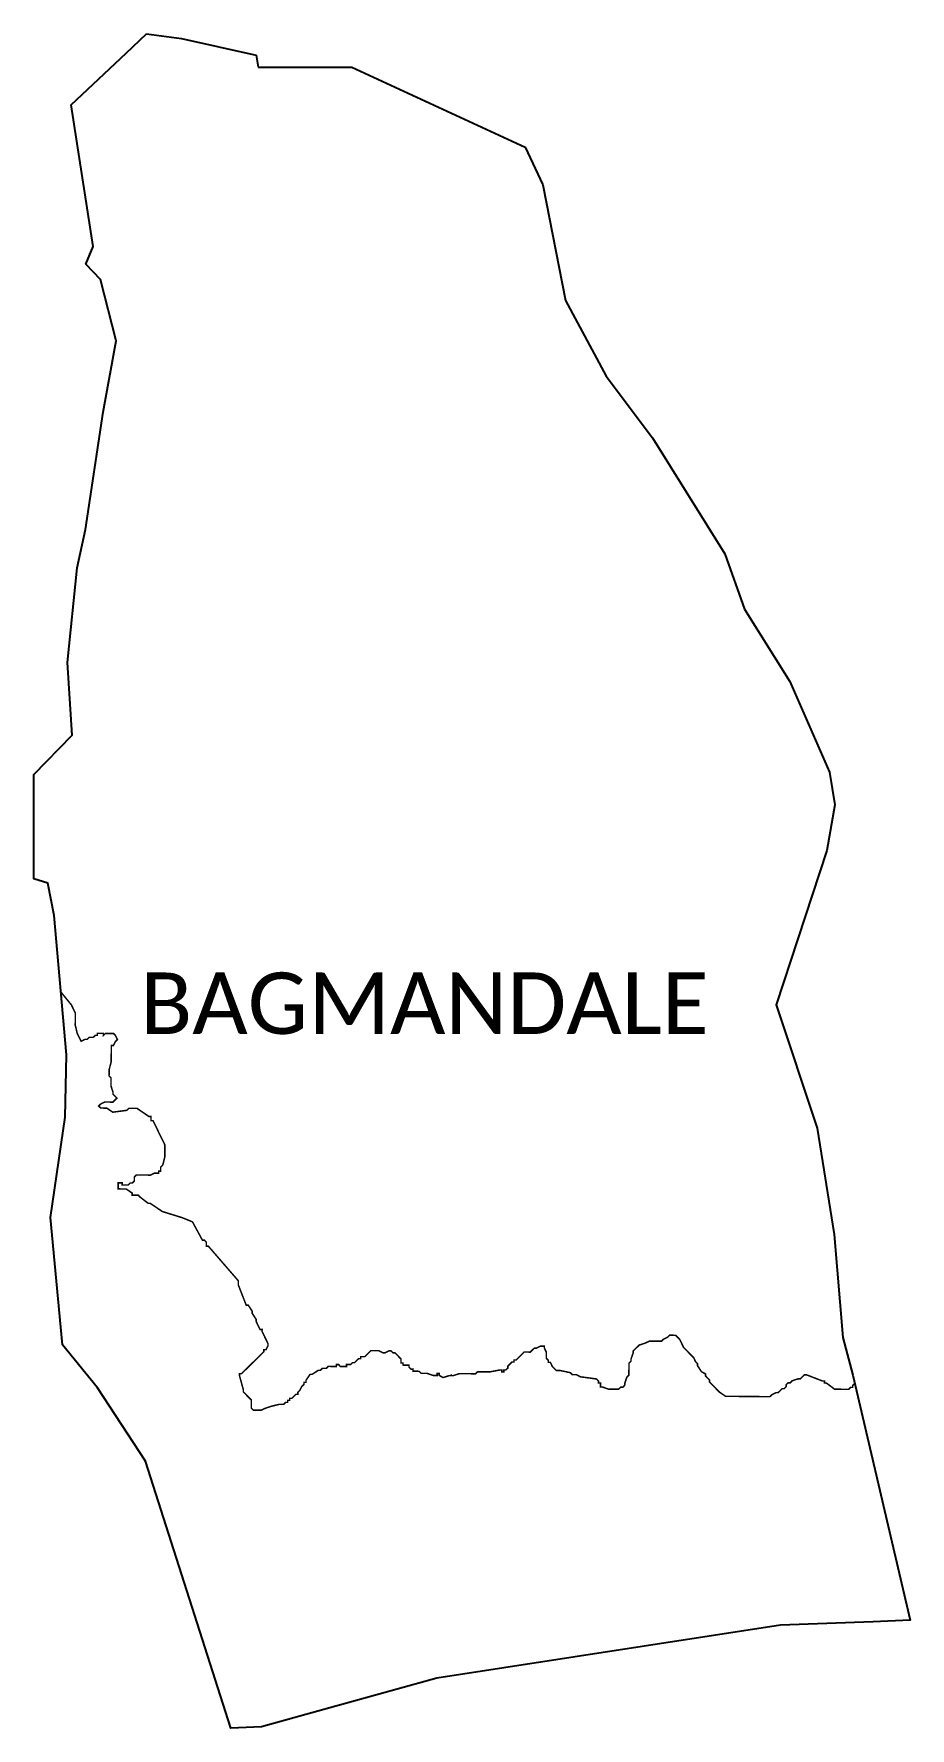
# Model space of a CAD drawing. Header units: metres. Extents: x 292998 to 294739, y 1989732 to 1993098.
import ezdxf

# ---------------------------------------------------------------- set-up
doc = ezdxf.new("R2010")
doc.units = ezdxf.units.M
for name, color, linetype in [('ddddd', 7, 'Continuous'), ('HAZARDS LINE', 1, 'Continuous'), ('VILLAGE BOUNDRY', 10, 'Continuous'), ('VILLAGE NAME', 250, 'Continuous')]:
    doc.layers.add(name, color=color, linetype=linetype)
doc.styles.get("Standard").update_dxf_attribs({"font": 'simplex.shx'})

msp = doc.modelspace()

# ---------------------------------------------------------------- linework, layer by layer
at = {"layer": 'HAZARDS LINE', "lineweight": 18}
msp.add_lwpolyline([(294628.8, 1990416.6, 3.01, 3.01, 0), (294624.9, 1990412.8, 3.01, 3.01, 0), (294624.8, 1990408.8, 3.01, 3.01, 0), (294620.8, 1990408.8, 3.01, 3.01, 0), (294616.8, 1990404.8, 3.01, 3.01, 0), (294588.7, 1990405.1, 3.01, 3.01, 0), (294572.8, 1990417.2, 3.01, 3.01, 0), (294568.8, 1990417.3, 3.01, 3.01, 0), (294568.8, 1990421.3, 3.01, 3.01, 0), (294564.8, 1990421.3, 3.01, 3.01, 0), (294532.9, 1990433.7, 3.01, 3.01, 0), (294528.9, 1990433.7, 3.01, 3.01, 0), (294520.8, 1990425.7, 3.01, 3.01, 0), (294516.8, 1990425.8, 3.01, 3.01, 0), (294504.7, 1990421.9, 3.01, 3.01, 0), (294500.7, 1990417.9, 3.01, 3.01, 0), (294496.7, 1990417.9, 3.01, 3.01, 0), (294492.6, 1990414, 3.01, 3.01, 0), (294492.6, 1990410, 3.01, 3.01, 0), (294488.5, 1990406, 3.01, 3.01, 0), (294484.5, 1990406, 3.01, 3.01, 0), (294480.5, 1990402.1, 3.01, 3.01, 0), (294476.4, 1990398.1, 3.01, 3.01, 0), (294472.4, 1990398.1, 3.01, 3.01, 0), (294464.4, 1990394.2, 3.01, 3.01, 0), (294460.3, 1990390.2, 3.01, 3.01, 0), (294372.2, 1990391, 3.01, 3.01, 0), (294360.2, 1990399.2, 3.01, 3.01, 0), (294344.3, 1990415.3, 3.01, 3.01, 0), (294340.4, 1990419.4, 3.01, 3.01, 0), (294340.4, 1990423.4, 3.01, 3.01, 0), (294336.4, 1990427.4, 3.01, 3.01, 0), (294332.4, 1990431.5, 3.01, 3.01, 0), (294332.5, 1990435.5, 3.01, 3.01, 0), (294324.5, 1990439.6, 3.01, 3.01, 0), (294316.6, 1990451.7, 3.01, 3.01, 0), (294316.6, 1990455.7, 3.01, 3.01, 0), (294312.7, 1990459.7, 3.01, 3.01, 0), (294308.7, 1990467.8, 3.01, 3.01, 0), (294288.9, 1990488, 3.01, 3.01, 0), (294281, 1990504.1, 3.01, 3.01, 0), (294273.1, 1990512.2, 3.01, 3.01, 0), (294261, 1990512.3, 3.01, 3.01, 0), (294257, 1990508.3, 3.01, 3.01, 0), (294248.9, 1990504.4, 3.01, 3.01, 0), (294244.9, 1990500.4, 3.01, 3.01, 0), (294220.8, 1990500.6, 3.01, 3.01, 0), (294212.8, 1990496.7, 3.01, 3.01, 0), (294200.7, 1990492.8, 3.01, 3.01, 0), (294196.7, 1990488.8, 3.01, 3.01, 0), (294192.6, 1990484.9, 3.01, 3.01, 0), (294188.6, 1990480.9, 3.01, 3.01, 0), (294188.6, 1990476.9, 3.01, 3.01, 0), (294184.4, 1990464.9, 3.01, 3.01, 0), (294184.4, 1990460.9, 3.01, 3.01, 0), (294180.4, 1990456.9, 3.01, 3.01, 0), (294180.1, 1990432.9, 3.01, 3.01, 0), (294176.1, 1990428.9, 3.01, 3.01, 0), (294172, 1990416.9, 3.01, 3.01, 0), (294171.9, 1990412.9, 3.01, 3.01, 0), (294167.9, 1990408.9, 3.01, 3.01, 0), (294163.9, 1990409, 3.01, 3.01, 0), (294159.9, 1990405, 3.01, 3.01, 0), (294139.8, 1990405.2, 3.01, 3.01, 0), (294127.8, 1990409.3, 3.01, 3.01, 0), (294123.8, 1990409.3, 3.01, 3.01, 0), (294123.9, 1990417.4, 3.01, 3.01, 0), (294119.9, 1990417.4, 3.01, 3.01, 0), (294119.9, 1990421.4, 3.01, 3.01, 0), (294115.9, 1990425.4, 3.01, 3.01, 0), (294083.9, 1990429.7, 3.01, 3.01, 0), (294075.9, 1990433.8, 3.01, 3.01, 0), (294067.9, 1990433.9, 3.01, 3.01, 0), (294064, 1990437.9, 3.01, 3.01, 0), (294044, 1990442.1, 3.01, 3.01, 0), (294035.9, 1990442.2, 3.01, 3.01, 0), (294032, 1990446.3, 3.01, 3.01, 0), (294028, 1990450.3, 3.01, 3.01, 0), (294024.1, 1990458.4, 3.01, 3.01, 0), (294020.1, 1990458.4, 3.01, 3.01, 0), (294020.1, 1990462.4, 3.01, 3.01, 0), (294016.1, 1990466.4, 3.01, 3.01, 0), (294016.2, 1990478.5, 3.01, 3.01, 0), (294012.3, 1990486.5, 3.01, 3.01, 0), (294012.3, 1990490.5, 3.01, 3.01, 0), (294004.3, 1990490.6, 3.01, 3.01, 0), (293996.3, 1990486.7, 3.01, 3.01, 0), (293992.3, 1990486.7, 3.01, 3.01, 0), (293988.2, 1990482.7, 3.01, 3.01, 0), (293984.2, 1990478.8, 3.01, 3.01, 0), (293972.1, 1990478.9, 3.01, 3.01, 0), (293964.1, 1990470.9, 3.01, 3.01, 0), (293956, 1990463, 3.01, 3.01, 0), (293952, 1990463, 3.01, 3.01, 0), (293951.9, 1990459, 3.01, 3.01, 0), (293947.9, 1990459.1, 3.01, 3.01, 0), (293939.8, 1990451.1, 3.01, 3.01, 0), (293939.8, 1990447.1, 3.01, 3.01, 0), (293935.7, 1990443.1, 3.01, 3.01, 0), (293931.7, 1990443.2, 3.01, 3.01, 0), (293931.7, 1990439.2, 3.01, 3.01, 0), (293927.7, 1990439.2, 3.01, 3.01, 0), (293927.7, 1990443.2, 3.01, 3.01, 0), (293923.7, 1990443.2, 3.01, 3.01, 0), (293903.6, 1990439.4, 3.01, 3.01, 0), (293879.6, 1990439.6, 3.01, 3.01, 0), (293875.5, 1990435.7, 3.01, 3.01, 0), (293843.5, 1990436, 3.01, 3.01, 0), (293831.4, 1990432.1, 3.01, 3.01, 0), (293823.4, 1990432.1, 3.01, 3.01, 0), (293811.3, 1990428.2, 3.01, 3.01, 0), (293803.4, 1990432.3, 3.01, 3.01, 0), (293803.4, 1990436.3, 3.01, 3.01, 0), (293799.4, 1990436.4, 3.01, 3.01, 0), (293799.4, 1990432.3, 3.01, 3.01, 0), (293791.3, 1990432.4, 3.01, 3.01, 0), (293779.4, 1990436.5, 3.01, 3.01, 0), (293767.3, 1990436.7, 3.01, 3.01, 0), (293763.4, 1990440.7, 3.01, 3.01, 0), (293751.3, 1990440.8, 3.01, 3.01, 0), (293751.4, 1990444.8, 3.01, 3.01, 0), (293747.4, 1990444.9, 3.01, 3.01, 0), (293743.4, 1990448.9, 3.01, 3.01, 0), (293743.4, 1990452.9, 3.01, 3.01, 0), (293731.4, 1990453, 3.01, 3.01, 0), (293731.4, 1990457, 3.01, 3.01, 0), (293727.4, 1990457.1, 3.01, 3.01, 0), (293727.5, 1990465.1, 3.01, 3.01, 0), (293723.5, 1990469.1, 3.01, 3.01, 0), (293719.6, 1990473.2, 3.01, 3.01, 0), (293715.6, 1990477.2, 3.01, 3.01, 0), (293711.6, 1990477.2, 3.01, 3.01, 0), (293707.6, 1990481.3, 3.01, 3.01, 0), (293703.6, 1990481.3, 3.01, 3.01, 0), (293695.6, 1990477.4, 3.01, 3.01, 0), (293691.6, 1990477.4, 3.01, 3.01, 0), (293683.6, 1990481.5, 3.01, 3.01, 0), (293667.5, 1990481.7, 3.01, 3.01, 0), (293663.5, 1990477.7, 3.01, 3.01, 0), (293659.5, 1990473.7, 3.01, 3.01, 0), (293655.4, 1990469.7, 3.01, 3.01, 0), (293647.4, 1990469.8, 3.01, 3.01, 0), (293647.4, 1990465.8, 3.01, 3.01, 0), (293643.3, 1990465.8, 3.01, 3.01, 0), (293639.3, 1990461.9, 3.01, 3.01, 0), (293635.3, 1990457.9, 3.01, 3.01, 0), (293631.3, 1990457.9, 3.01, 3.01, 0), (293627.2, 1990454, 3.01, 3.01, 0), (293619.2, 1990454, 3.01, 3.01, 0), (293619.2, 1990450, 3.01, 3.01, 0), (293607.1, 1990450.1, 3.01, 3.01, 0), (293603.2, 1990454.2, 3.01, 3.01, 0), (293599.2, 1990454.2, 3.01, 3.01, 0), (293599.1, 1990450.2, 3.01, 3.01, 0), (293583.1, 1990450.4, 3.01, 3.01, 0), (293579, 1990446.4, 3.01, 3.01, 0), (293571, 1990446.5, 3.01, 3.01, 0), (293567, 1990442.5, 3.01, 3.01, 0), (293563, 1990442.5, 3.01, 3.01, 0), (293550.9, 1990434.6, 3.01, 3.01, 0), (293546.9, 1990434.7, 3.01, 3.01, 0), (293538.7, 1990422.7, 3.01, 3.01, 0), (293538.7, 1990418.7, 3.01, 3.01, 0), (293534.7, 1990418.7, 3.01, 3.01, 0), (293534.7, 1990414.7, 3.01, 3.01, 0), (293530.6, 1990410.8, 3.01, 3.01, 0), (293526.5, 1990402.8, 3.01, 3.01, 0), (293522.5, 1990398.8, 3.01, 3.01, 0), (293522.5, 1990394.8, 3.01, 3.01, 0), (293518.4, 1990394.8, 3.01, 3.01, 0), (293510.4, 1990386.9, 3.01, 3.01, 0), (293506.3, 1990386.9, 3.01, 3.01, 0), (293506.3, 1990382.9, 3.01, 3.01, 0), (293502.3, 1990383, 3.01, 3.01, 0), (293502.3, 1990378.9, 3.01, 3.01, 0), (293498.3, 1990379, 3.01, 3.01, 0), (293494.2, 1990375, 3.01, 3.01, 0), (293486.2, 1990375.1, 3.01, 3.01, 0), (293470.1, 1990371.2, 3.01, 3.01, 0), (293458.1, 1990367.3, 3.01, 3.01, 0), (293450, 1990363.4, 3.01, 3.01, 0), (293434, 1990363.5, 3.01, 3.01, 0), (293430, 1990367.6, 3.01, 3.01, 0), (293430.2, 1990383.6, 3.01, 3.01, 0), (293418.2, 1990395.7, 3.01, 3.01, 0), (293414.3, 1990399.8, 3.01, 3.01, 0), (293414.3, 1990403.8, 3.01, 3.01, 0), (293406.6, 1990431.9, 3.01, 3.01, 0), (293406.6, 1990435.9, 3.01, 3.01, 0), (293410.6, 1990435.9, 3.01, 3.01, 0), (293455.1, 1990479.6, 3.01, 3.01, 0), (293455.1, 1990483.6, 3.01, 3.01, 0), (293459.1, 1990483.6, 3.01, 3.01, 0), (293463.2, 1990491.6, 3.01, 3.01, 0), (293463.3, 1990495.6, 3.01, 3.01, 0), (293451.4, 1990519.7, 3.01, 3.01, 0), (293451.5, 1990523.7, 3.01, 3.01, 0), (293447.5, 1990523.8, 3.01, 3.01, 0), (293443.5, 1990531.8, 3.01, 3.01, 0), (293439.6, 1990539.9, 3.01, 3.01, 0), (293439.6, 1990543.9, 3.01, 3.01, 0), (293431.7, 1990556, 3.01, 3.01, 0), (293431.8, 1990560, 3.01, 3.01, 0), (293423.9, 1990572.1, 3.01, 3.01, 0), (293419.9, 1990572.1, 3.01, 3.01, 0), (293404.2, 1990612.4, 3.01, 3.01, 0), (293404.3, 1990620.4, 3.01, 3.01, 0), (293344.8, 1990689.1, 3.01, 3.01, 0), (293340.8, 1990689.1, 3.01, 3.01, 0), (293340.8, 1990697.1, 3.01, 3.01, 0), (293336.9, 1990701.2, 3.01, 3.01, 0), (293332.9, 1990701.2, 3.01, 3.01, 0), (293313.2, 1990737.5, 3.01, 3.01, 0), (293293.2, 1990745.7, 3.01, 3.01, 0), (293253.2, 1990758.1, 3.01, 3.01, 0), (293229.3, 1990774.3, 3.01, 3.01, 0), (293225.3, 1990774.3, 3.01, 3.01, 0), (293209.4, 1990786.5, 3.01, 3.01, 0), (293205.4, 1990790.6, 3.01, 3.01, 0), (293193.4, 1990790.7, 3.01, 3.01, 0), (293193.4, 1990794.7, 3.01, 3.01, 0), (293181.5, 1990802.8, 3.01, 3.01, 0), (293165.5, 1990803, 3.01, 3.01, 0), (293165.6, 1990815, 3.01, 3.01, 0), (293173.6, 1990814.9, 3.01, 3.01, 0), (293173.5, 1990810.9, 3.01, 3.01, 0), (293185.6, 1990810.8, 3.01, 3.01, 0), (293189.6, 1990814.8, 3.01, 3.01, 0), (293193.6, 1990814.7, 3.01, 3.01, 0), (293197.7, 1990818.7, 3.01, 3.01, 0), (293197.7, 1990826.7, 3.01, 3.01, 0), (293201.8, 1990830.7, 3.01, 3.01, 0), (293229.8, 1990830.4, 3.01, 3.01, 0), (293237.9, 1990834.4, 3.01, 3.01, 0), (293245.9, 1990834.3, 3.01, 3.01, 0), (293245.9, 1990838.3, 3.01, 3.01, 0), (293249.9, 1990838.3, 3.01, 3.01, 0), (293250, 1990846.3, 3.01, 3.01, 0), (293254.1, 1990850.3, 3.01, 3.01, 0), (293258.2, 1990866.2, 3.01, 3.01, 0), (293258.4, 1990890.3, 3.01, 3.01, 0), (293234.8, 1990938.6, 3.01, 3.01, 0), (293230.8, 1990938.7, 3.01, 3.01, 0), (293230.9, 1990946.7, 3.01, 3.01, 0), (293226.9, 1990946.7, 3.01, 3.01, 0), (293203, 1990963, 3.01, 3.01, 0), (293187, 1990963.1, 3.01, 3.01, 0), (293182.9, 1990959.1, 3.01, 3.01, 0), (293154.8, 1990955.4, 3.01, 3.01, 0), (293142.9, 1990963.5, 3.01, 3.01, 0), (293130.8, 1990963.6, 3.01, 3.01, 0), (293126.9, 1990967.7, 3.01, 3.01, 0), (293130.9, 1990971.6, 3.01, 3.01, 0), (293139, 1990975.6, 3.01, 3.01, 0), (293155, 1990975.4, 3.01, 3.01, 0), (293159, 1990979.4, 3.01, 3.01, 0), (293163.1, 1990983.4, 3.01, 3.01, 0), (293159.1, 1990987.4, 3.01, 3.01, 0), (293155.2, 1990991.5, 3.01, 3.01, 0), (293155.2, 1990995.5, 3.01, 3.01, 0), (293151.3, 1991007.5, 3.01, 3.01, 0), (293151.4, 1991023.6, 3.01, 3.01, 0), (293147.5, 1991027.6, 3.01, 3.01, 0), (293147.6, 1991039.6, 3.01, 3.01, 0), (293151.7, 1991055.6, 3.01, 3.01, 0), (293152, 1991087.7, 3.01, 3.01, 0), (293156, 1991087.7, 3.01, 3.01, 0), (293160.1, 1991095.7, 3.01, 3.01, 0), (293164.2, 1991099.6, 3.01, 3.01, 0), (293160.2, 1991107.7, 3.01, 3.01, 0), (293156.3, 1991111.7, 3.01, 3.01, 0), (293140.2, 1991111.9, 3.01, 3.01, 0), (293136.2, 1991107.9, 3.01, 3.01, 0), (293136.2, 1991111.9, 3.01, 3.01, 0), (293124.2, 1991112, 3.01, 3.01, 0), (293124.2, 1991108, 3.01, 3.01, 0), (293120.1, 1991108, 3.01, 3.01, 0), (293116.1, 1991104.1, 3.01, 3.01, 0), (293108.1, 1991104.1, 3.01, 3.01, 0), (293104, 1991100.2, 3.01, 3.01, 0), (293100, 1991100.2, 3.01, 3.01, 0), (293092, 1991096.3, 3.01, 3.01, 0), (293084.1, 1991112.4, 3.01, 3.01, 0), (293080.3, 1991128.5, 3.01, 3.01, 0), (293080.5, 1991152.5, 3.01, 3.01, 0), (293072.6, 1991168.6, 3.01, 3.01, 0), (293052.8, 1991192.8, 3.01, 3.01, 0), (293051.9, 1991193.8, 3.01, 3.01, 0)], format="xyseb", dxfattribs=at)
at = {"layer": 'HAZARDS LINE', "lineweight": 18, "const_width": 3.01}
msp.add_lwpolyline([(293827.5, 1990436.1), (293827.4, 1990432.1)], close=True, dxfattribs=at)
at = {"layer": 'VILLAGE BOUNDRY', "color": 3, "flags": 128}
msp.add_lwpolyline([(293439.5, 1993055.4), (293443.9, 1993031.3)], dxfattribs=at)
at = {"layer": 'VILLAGE BOUNDRY', "color": 3}
for points in [[(293443.9, 1993031.3, 0), (293629.6, 1993031.5, 0), (293973.9, 1992872.8, 0), (294009.5, 1992797.4, 0), (294054.1, 1992568.1, 0), (294134.8, 1992417.4, 0), (294226.8, 1992295, 0), (294370.7, 1992064.5, 0), (294409.8, 1991954.9, 0), (294500.1, 1991810.9, 0), (294578.9, 1991631.1, 0), (294589.3, 1991566, 0), (294573.7, 1991475.3, 0), (294473, 1991168.8, 0), (294554.2, 1990923.9, 0), (294588.1, 1990712.4, 0), (294605, 1990508.1, 0), (294624.9, 1990433.2, 0), (294738.8, 1989946.1, 0), (294665.5, 1989943.2, 0), (294481.1, 1989936.1, 0), (293798.8, 1989831.1, 0), (293562.4, 1989765.4, 0), (293450.2, 1989734.1, 0), (293389.7, 1989731.8, 0), (293219.7, 1990262, 0), (293124.3, 1990408.1, 0), (293055.3, 1990493.5, 0), (293031.1, 1990746.2, 0), (293060.2, 1990945.2, 0), (293062.9, 1991069, 0), (293038.5, 1991346.2, 0), (293026.1, 1991410.5, 0), (292998.1, 1991418.9, 0), (292998.3, 1991626.5, 0), (293074.2, 1991704.3, 0), (293064.6, 1991848.7, 0), (293084, 1992037, 0), (293100.4, 1992113.1, 0), (293135.6, 1992346.2, 0), (293161.8, 1992487.8, 0), (293130.6, 1992609.9, 0), (293101.3, 1992639.9, 0), (293116.2, 1992675.3, 0), (293072.2, 1992956.9, 0), (293181.3, 1993059, 0), (293222, 1993097.5, 0), (293222, 1993097.5, 0)], [(293222, 1993097.5, 0), (293291.4, 1993088.5, 0), (293439.5, 1993055.4, 0)]]:
    msp.add_polyline3d(points, dxfattribs=at)

# ---------------------------------------------------------------- texts
at = {"layer": 'ddddd', "insert": (293209.3, 1991232.9), "char_height": 122.1, "attachment_point": 1}
msp.add_mtext_dynamic_manual_height_columns('{\\fCalibri|b0|i0|c0|p34;BAGMANDALE}', width=1528.622, gutter_width=0.814, heights=[0], dxfattribs=at)
at = {"layer": 'VILLAGE NAME', "insert": (293209.3, 1991232.9), "char_height": 122.1, "attachment_point": 1}
msp.add_mtext_dynamic_manual_height_columns('{\\fCalibri|b0|i0|c0|p34;BAGMANDALE}', width=1528.622, gutter_width=0.814, heights=[0], dxfattribs=at)

doc.saveas('drawing.dxf')
